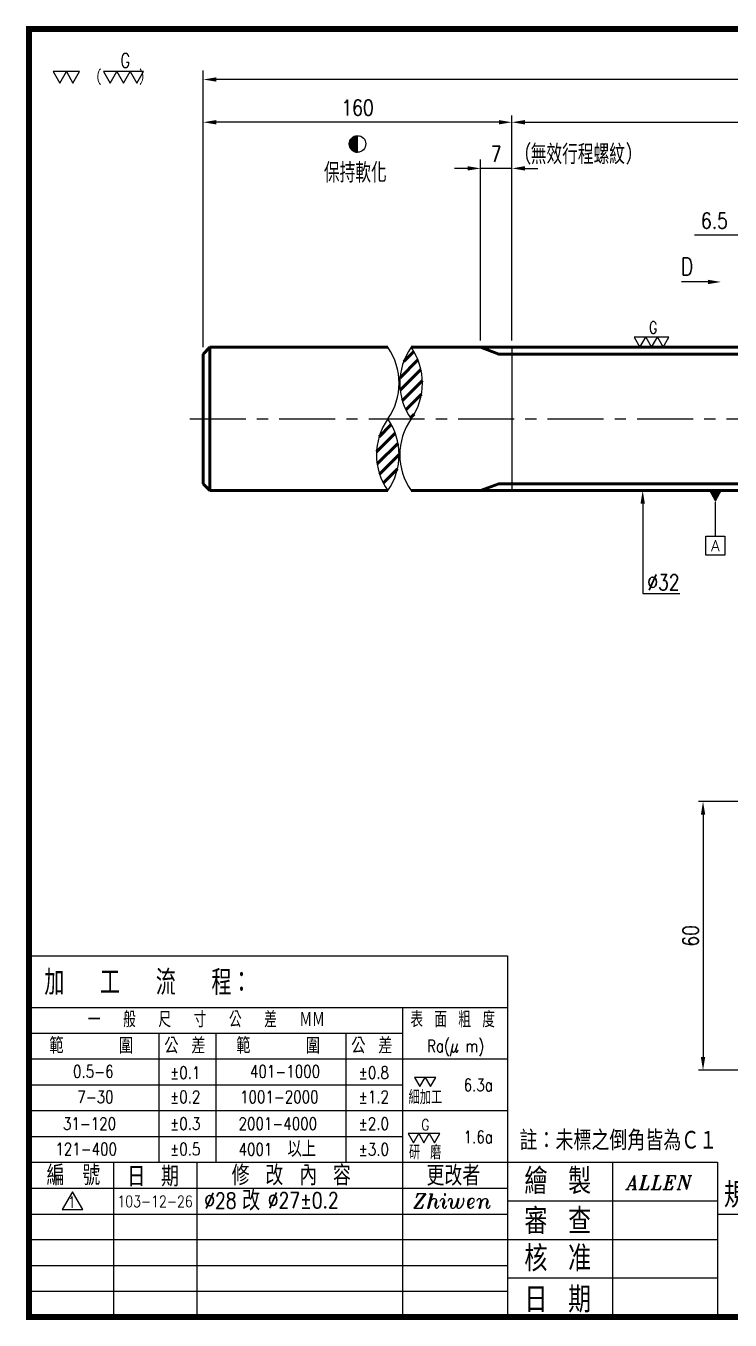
# Model space of a CAD drawing. Header units: millimetres. Extents: x 2300 to 2707, y 6 to 295.
# Drawn here: x 2299.5 to 2457, y 6.1 to 295.3 of the extents above; entities that cross this region are included whole.
import ezdxf
from ezdxf.enums import TextEntityAlignment as Align

# ---------------------------------------------------------------- set-up
doc = ezdxf.new("R2010")
doc.units = ezdxf.units.MM
doc.header["$LTSCALE"] = 10
doc.linetypes.add('CENTER', pattern=[2, 1.25, -0.25, 0.25, -0.25])
doc.layers.get('0').update_dxf_attribs({"linetype": 'CONTINUOUS'})
doc.layers.get('DEFPOINTS').update_dxf_attribs({"linetype": 'CONTINUOUS'})
doc.layers.add('14', color=4, linetype='CONTINUOUS')
doc.layers.add('AM_0', color=7, linetype='CONTINUOUS', lineweight=50)
doc.layers.add('AM_7', color=1, linetype='CENTER', lineweight=25)
doc.styles.add('ROMANC', font='romanc')
doc.styles.add('SIMPLEX', font='SIMPLEX.shx', dxfattribs={"width": 0.8, "height": 3.5, "bigfont": 'chineset.shx'})
doc.styles.get("Standard").update_dxf_attribs({"font": 'TXT', "width": 0.8, "bigfont": 'CHINESET'})
doc.styles.add('WW', font='ITALICT.SHX')
doc.dimstyles.new('STANDARD$0', dxfattribs={"dimscale": 0, "dimtxt": 3.9, "dimasz": 2.9, "dimexe": 2, "dimexo": 2, "dimgap": 2, "dimtad": 1, "dimdec": 3, "dimrnd": 0.0005, "dimdsep": 46, "dimtxsty": 'SIMPLEX', "dimcen": 0.09, "dimclrd": 6, "dimclre": 6, "dimclrt": 3, "dimadec": 1, "dimazin": 2, "dimtp": -0.1, "dimtm": 0.2, "dimtfac": 1, "dimtdec": 3, "dimtmove": 2, "dimatfit": 3, "dimfxl": 0, "dimtvp": 0.790698, "dimarcsym": 0})
pattern_1 = [(45, (-151.5582, -29.8632), (-1.4142136, 1.4142136), [])]

# ---------------------------------------------------------------- blocks, each defined once
blk = doc.blocks.new('*D16')
at = {"color": 6, "lineweight": -2}
for p, q in [((2339.17, 223.46), (2339.17, 285.3)), ((2671.17, 220.96), (2671.17, 285.3)), ((2668.27, 283.3), (2342.07, 283.3))]:
    blk.add_line(p, q, dxfattribs=at)
at = {"color": 6}
for points in [[(2342.07, 283.78), (2342.07, 282.82), (2339.17, 283.3)], [(2668.27, 283.78), (2668.27, 282.82), (2671.17, 283.3)]]:
    blk.add_solid(points, dxfattribs=at)
at = {"layer": 'DEFPOINTS', "color": 0}
for p in [(2339.17, 283.3), (2339.17, 221.96), (2671.17, 219.46)]:
    blk.add_point(p, dxfattribs=at)
at = {"color": 3, "insert": (2505.17, 286.55), "char_height": 3.5, "attachment_point": 5, "style": 'SIMPLEX'}
blk.add_mtext('1000', dxfattribs=at)
blk = doc.blocks.new('GOLD0')
at = {"color": 3}
for points in [[(-2.22, 3.84), (-6.65, 3.84), (-4.43, 0)], [(2.22, 3.84), (-2.22, 3.84), (0, 0)], [(6.65, 3.84), (2.22, 3.84), (4.43, 0)]]:
    blk.add_lwpolyline(points, close=True, dxfattribs=at)
at = {"color": 3, "style": 'SIMPLEX', "width": 0.8}
blk.add_text('G', height=4.62, dxfattribs=at).set_placement((-1.07, 7.55), align=Align.MIDDLE_LEFT)
blk = doc.blocks.new('g')
at = {"lineweight": 0, "xscale": 0.900000000000091, "yscale": 0.900000000000091, "zscale": 0.900000000000091}
blk.add_blockref('GOLD0', (0, 0), dxfattribs=at)
blk = doc.blocks.new('*D19')
at = {"color": 6, "lineweight": -2}
for p, q in [((2339.17, 223.46), (2339.17, 275.25)), ((2408.17, 224.96), (2408.17, 275.25)), ((2405.27, 273.75), (2342.07, 273.75))]:
    blk.add_line(p, q, dxfattribs=at)
at = {"color": 6}
for points in [[(2342.07, 274.23), (2342.07, 273.27), (2339.17, 273.75)], [(2405.27, 274.23), (2405.27, 273.27), (2408.17, 273.75)]]:
    blk.add_solid(points, dxfattribs=at)
at = {"layer": 'DEFPOINTS', "color": 0}
for p in [(2339.17, 273.75), (2408.17, 223.46), (2339.17, 221.96)]:
    blk.add_point(p, dxfattribs=at)
at = {"color": 3, "insert": (2373.67, 277), "char_height": 3.5, "attachment_point": 5, "style": 'SIMPLEX'}
blk.add_mtext('160', dxfattribs=at)
blk = doc.blocks.new('*D20')
at = {"color": 6, "lineweight": -2}
for p, q in [((2408.17, 224.96), (2408.17, 275.25)), ((2611.17, 223.46), (2611.17, 275.25)), ((2411.07, 273.75), (2608.27, 273.75))]:
    blk.add_line(p, q, dxfattribs=at)
at = {"color": 6}
for points in [[(2411.07, 274.23), (2411.07, 273.27), (2408.17, 273.75)], [(2608.27, 274.23), (2608.27, 273.27), (2611.17, 273.75)]]:
    blk.add_solid(points, dxfattribs=at)
at = {"layer": 'DEFPOINTS', "color": 0}
for p in [(2611.17, 273.75), (2408.17, 223.46), (2611.17, 221.96)]:
    blk.add_point(p, dxfattribs=at)
at = {"color": 3, "insert": (2509.67, 277), "char_height": 3.5, "attachment_point": 5, "style": 'SIMPLEX'}
blk.add_mtext('750', dxfattribs=at)
blk = doc.blocks.new('*D23')
at = {"color": 6, "lineweight": -2}
for p, q in [((2398.27, 263.44), (2395.37, 263.44)), ((2401.17, 224.96), (2401.17, 265.44)), ((2408.17, 263.44), (2401.17, 263.44)), ((2408.17, 224.96), (2408.17, 265.44)), ((2411.07, 263.44), (2413.97, 263.44))]:
    blk.add_line(p, q, dxfattribs=at)
at = {"color": 6}
for points in [[(2398.27, 263.93), (2398.27, 262.96), (2401.17, 263.44)], [(2411.07, 263.93), (2411.07, 262.96), (2408.17, 263.44)]]:
    blk.add_solid(points, dxfattribs=at)
at = {"layer": 'DEFPOINTS', "color": 0}
for p in [(2401.17, 263.44), (2401.17, 223.46), (2408.17, 223.46)]:
    blk.add_point(p, dxfattribs=at)
at = {"color": 3, "insert": (2404.67, 266.69), "char_height": 3.5, "attachment_point": 5, "style": 'SIMPLEX'}
blk.add_mtext('7', dxfattribs=at)
blk = doc.blocks.new('*X2')
at = {"color": 0}
for p, q in [((509.01, 87.8), (512.19, 87.8)), ((509.05, 87.85), (512.19, 87.85)), ((509.09, 87.9), (512.19, 87.9)), ((509.13, 87.95), (512.19, 87.95)), ((509.18, 88), (512.19, 88)), ((509.22, 88.05), (512.19, 88.05)), ((509.27, 88.1), (512.19, 88.1)), ((509.31, 88.15), (512.19, 88.15)), ((509.36, 88.2), (512.19, 88.2)), ((509.41, 88.25), (512.19, 88.25)), ((509.47, 88.3), (512.19, 88.3)), ((509.52, 88.35), (512.19, 88.35)), ((509.58, 88.4), (512.19, 88.4)), ((509.64, 88.45), (512.19, 88.45)), ((509.7, 88.5), (512.19, 88.5)), ((509.76, 88.55), (512.19, 88.55)), ((509.83, 88.6), (512.19, 88.6)), ((509.9, 88.65), (512.19, 88.65)), ((509.97, 88.7), (512.19, 88.7)), ((510.05, 88.75), (512.19, 88.75)), ((510.13, 88.8), (512.19, 88.8)), ((510.22, 88.85), (512.19, 88.85)), ((510.31, 88.9), (512.19, 88.9)), ((510.41, 88.95), (512.19, 88.95)), ((510.51, 89), (512.19, 89)), ((510.62, 89.05), (512.19, 89.05)), ((510.75, 89.1), (512.19, 89.1)), ((510.89, 89.15), (512.19, 89.15)), ((511.04, 89.2), (512.19, 89.2)), ((511.22, 89.25), (512.19, 89.25)), ((511.45, 89.3), (512.19, 89.3)), ((511.81, 89.35), (512.19, 89.35)), ((508.19, 85.6), (512.19, 85.6)), ((508.19, 85.55), (512.19, 85.55)), ((508.19, 85.5), (512.19, 85.5)), ((508.19, 85.45), (512.19, 85.45)), ((508.19, 85.4), (512.19, 85.4)), ((508.19, 85.35), (512.19, 85.35)), ((508.19, 85.3), (512.19, 85.3)), ((508.19, 85.25), (512.19, 85.25)), ((508.19, 85.2), (512.19, 85.2)), ((508.19, 85.15), (512.19, 85.15)), ((508.2, 85.7), (512.19, 85.7)), ((508.2, 85.65), (512.19, 85.65)), ((508.2, 85.1), (512.19, 85.1)), ((508.2, 85.05), (512.19, 85.05)), ((508.2, 85), (512.19, 85)), ((508.21, 85.8), (512.19, 85.8)), ((508.21, 85.75), (512.19, 85.75)), ((508.21, 84.95), (512.19, 84.95)), ((508.21, 84.9), (512.19, 84.9)), ((508.22, 85.9), (512.19, 85.9)), ((508.22, 85.85), (512.19, 85.85)), ((508.22, 84.85), (512.19, 84.85)), ((508.23, 85.95), (512.19, 85.95)), ((508.23, 84.8), (512.19, 84.8)), ((508.23, 84.75), (512.19, 84.75)), ((508.24, 86), (512.19, 86)), ((508.24, 84.7), (512.19, 84.7)), ((508.25, 86.1), (512.19, 86.1)), ((508.25, 86.05), (512.19, 86.05)), ((508.25, 84.65), (512.19, 84.65)), ((508.26, 86.15), (512.19, 86.15)), ((508.26, 84.6), (512.19, 84.6)), ((508.27, 86.2), (512.19, 86.2)), ((508.27, 84.55), (512.19, 84.55)), ((508.28, 84.5), (512.19, 84.5)), ((508.29, 86.25), (512.19, 86.25)), ((508.29, 84.45), (512.19, 84.45)), ((508.3, 86.3), (512.19, 86.3)), ((508.31, 86.35), (512.19, 86.35)), ((508.31, 84.4), (512.19, 84.4)), ((508.32, 86.4), (512.19, 86.4)), ((508.32, 84.35), (512.19, 84.35)), ((508.33, 84.3), (512.19, 84.3)), ((508.34, 86.45), (512.19, 86.45)), ((508.35, 86.5), (512.19, 86.5)), ((508.35, 84.25), (512.19, 84.25)), ((508.36, 84.2), (512.19, 84.2)), ((508.37, 86.55), (512.19, 86.55)), ((508.38, 86.6), (512.19, 86.6)), ((508.38, 84.15), (512.19, 84.15)), ((508.39, 84.1), (512.19, 84.1)), ((508.4, 86.65), (512.19, 86.65)), ((508.41, 84.05), (512.19, 84.05)), ((508.42, 86.7), (512.19, 86.7)), ((508.43, 86.75), (512.19, 86.75)), ((508.43, 84), (512.19, 84)), ((508.45, 86.8), (512.19, 86.8)), ((508.45, 83.95), (512.19, 83.95)), ((508.47, 86.85), (512.19, 86.85)), ((508.47, 83.9), (512.19, 83.9)), ((508.49, 86.9), (512.19, 86.9)), ((508.49, 83.85), (512.19, 83.85)), ((508.51, 86.95), (512.19, 86.95)), ((508.51, 83.8), (512.19, 83.8)), ((508.53, 83.75), (512.19, 83.75)), ((508.54, 87), (512.19, 87)), ((508.55, 83.7), (512.19, 83.7)), ((508.56, 87.05), (512.19, 87.05)), ((508.57, 83.65), (512.19, 83.65)), ((508.58, 87.1), (512.19, 87.1)), ((508.6, 83.6), (512.19, 83.6)), ((508.61, 87.15), (512.19, 87.15)), ((508.62, 83.55), (512.19, 83.55)), ((508.63, 87.2), (512.19, 87.2)), ((508.65, 83.5), (512.19, 83.5)), ((508.66, 87.25), (512.19, 87.25)), ((508.68, 87.3), (512.19, 87.3)), ((508.68, 83.45), (512.19, 83.45)), ((508.7, 83.4), (512.19, 83.4)), ((508.71, 87.35), (512.19, 87.35)), ((508.73, 83.35), (512.19, 83.35)), ((508.74, 87.4), (512.19, 87.4)), ((508.76, 83.3), (512.19, 83.3)), ((508.77, 87.45), (512.19, 87.45)), ((508.79, 83.25), (512.19, 83.25)), ((508.8, 87.5), (512.19, 87.5)), ((508.83, 87.55), (512.19, 87.55)), ((508.83, 83.2), (512.19, 83.2)), ((508.86, 83.15), (512.19, 83.15)), ((508.87, 87.6), (512.19, 87.6)), ((508.89, 83.1), (512.19, 83.1)), ((508.9, 87.65), (512.19, 87.65)), ((508.93, 83.05), (512.19, 83.05)), ((508.94, 87.7), (512.19, 87.7)), ((508.96, 83), (512.19, 83)), ((508.97, 87.75), (512.19, 87.75)), ((509, 82.95), (512.19, 82.95)), ((509.04, 82.9), (512.19, 82.9)), ((509.08, 82.85), (512.19, 82.85)), ((509.12, 82.8), (512.19, 82.8)), ((509.16, 82.75), (512.19, 82.75)), ((509.21, 82.7), (512.19, 82.7)), ((509.25, 82.65), (512.19, 82.65)), ((509.3, 82.6), (512.19, 82.6)), ((509.35, 82.55), (512.19, 82.55)), ((509.4, 82.5), (512.19, 82.5)), ((509.45, 82.45), (512.19, 82.45)), ((509.5, 82.4), (512.19, 82.4)), ((509.56, 82.35), (512.19, 82.35)), ((509.62, 82.3), (512.19, 82.3)), ((509.68, 82.25), (512.19, 82.25)), ((509.74, 82.2), (512.19, 82.2)), ((509.81, 82.15), (512.19, 82.15)), ((509.88, 82.1), (512.19, 82.1)), ((509.95, 82.05), (512.19, 82.05)), ((510.03, 82), (512.19, 82)), ((510.11, 81.95), (512.19, 81.95)), ((510.19, 81.9), (512.19, 81.9)), ((510.28, 81.85), (512.19, 81.85)), ((510.38, 81.8), (512.19, 81.8)), ((510.48, 81.75), (512.19, 81.75)), ((510.59, 81.7), (512.19, 81.7)), ((510.71, 81.65), (512.19, 81.65)), ((510.84, 81.6), (512.19, 81.6)), ((510.99, 81.55), (512.19, 81.55)), ((511.17, 81.5), (512.19, 81.5)), ((511.38, 81.45), (512.19, 81.45)), ((511.68, 81.4), (512.19, 81.4))]:
    blk.add_line(p, q, dxfattribs=at)
blk = doc.blocks.new('*D27')
at = {"color": 6, "lineweight": -2}
for p, q in [((2461.19, 121.97), (2449.9, 121.97)), ((2480.14, 121.97), (2468.57, 121.97)), ((2450.9, 119.07), (2450.9, 64.87)), ((2480.14, 61.97), (2449.9, 61.97))]:
    blk.add_line(p, q, dxfattribs=at)
at = {"color": 6}
for points in [[(2450.42, 119.07), (2451.39, 119.07), (2450.9, 121.97)], [(2450.42, 64.87), (2451.39, 64.87), (2450.9, 61.97)]]:
    blk.add_solid(points, dxfattribs=at)
at = {"layer": 'DEFPOINTS', "color": 0}
for p in [(2481.14, 121.97), (2450.9, 61.97), (2481.14, 61.97)]:
    blk.add_point(p, dxfattribs=at)
at = {"color": 3, "insert": (2448.15, 91.97), "char_height": 3.5, "attachment_point": 5, "rotation": 90, "style": 'SIMPLEX'}
blk.add_mtext('60', dxfattribs=at)
blk = doc.blocks.new('*D28')
at = {"color": 6, "lineweight": -2}
for p, q in [((2463.67, 245.38), (2463.67, 250.51)), ((2470.17, 215.01), (2470.17, 250.51)), ((2460.77, 248.51), (2449, 248.51)), ((2470.17, 248.51), (2463.67, 248.51)), ((2473.07, 248.51), (2473.93, 248.51))]:
    blk.add_line(p, q, dxfattribs=at)
at = {"color": 6}
for points in [[(2460.77, 248.99), (2460.77, 248.02), (2463.67, 248.51)], [(2473.07, 248.99), (2473.07, 248.02), (2470.17, 248.51)]]:
    blk.add_solid(points, dxfattribs=at)
at = {"layer": 'DEFPOINTS', "color": 0}
for p in [(2463.67, 248.51), (2463.67, 243.88), (2470.17, 213.51)]:
    blk.add_point(p, dxfattribs=at)
at = {"color": 3, "insert": (2453.44, 251.76), "char_height": 3.5, "attachment_point": 5, "style": 'SIMPLEX'}
blk.add_mtext('6.5', dxfattribs=at)

msp = doc.modelspace()

# ---------------------------------------------------------------- hatches: boundary and pattern name
at = {"layer": 'AM_0'}
h = msp.add_hatch(dxfattribs=at)
h.set_pattern_fill('_U', color=4, scale=2, angle=45, style=0, pattern_type=0)
h.set_pattern_definition(pattern_1)
edge = h.paths.add_edge_path()
edge.add_arc((2374.3254, 215.4639), 13.8674, 324.767849, 395.232151)
edge.add_arc((2396.9798, 215.4639), 13.8674, 144.767849, 215.232151)
h = msp.add_hatch(dxfattribs=at)
h.set_pattern_fill('_U', color=4, scale=2, angle=45, style=0, pattern_type=0)
h.set_pattern_definition(pattern_1)
edge = h.paths.add_edge_path()
edge.add_arc((2369.0999, 199.4639), 13.8674, 324.767849, 395.232151)
edge.add_arc((2391.7543, 199.4639), 13.8674, 144.767849, 215.232151)

# ---------------------------------------------------------------- linework, layer by layer
for p, q in [((2373.67, 267.0583), (2373.67, 270.7489)), ((2408.17, 223.4639), (2408.17, 191.4639))]:
    msp.add_line(p, q)
at = {"color": 6}
for p, q in [((2452.0123, 238.066), (2446.0718, 238.066)), ((2437.4161, 188.5639), (2437.4161, 168.4966)), ((2437.4161, 168.4966), (2445.7332, 168.4966))]:
    msp.add_line(p, q, dxfattribs=at)
at = {"color": 3}
for p, q in [((2300.207, 87.5252), (2407.179, 87.5252)), ((2407.179, 87.5252), (2407.179, 6.7929)), ((2300.2066, 75.9922), (2407.179, 75.9922)), ((2383.742, 75.9922), (2383.742, 6.7929)), ((2300.2066, 70.2256), (2383.742, 70.2256)), ((2329.2994, 41.3926), (2329.2994, 70.2256)), ((2341.9743, 70.2256), (2341.9743, 41.3926)), ((2371.0554, 70.2256), (2371.0554, 41.3926)), ((2300.2066, 64.459), (2407.179, 64.459)), ((2300.2066, 58.6924), (2383.742, 58.6924)), ((2300.2066, 52.9258), (2407.179, 52.9258)), ((2300.2066, 47.1592), (2383.742, 47.1592)), ((2300.2066, 41.3926), (2454.1626, 41.3926)), ((2319.1492, 41.3926), (2319.1492, 6.4487)), ((2337.7258, 41.3926), (2337.7258, 6.4487)), ((2430.6708, 41.3926), (2430.6708, 6.7929)), ((2454.1626, 41.3926), (2454.1626, 6.7929)), ((2300.2066, 35.626), (2407.179, 35.626)), ((2407.179, 32.7789), (2454.1626, 32.7789)), ((2300.2066, 29.7983), (2407.179, 29.7983)), ((2454.1626, 29.7983), (2706.4667, 29.7983)), ((2300.2066, 24.0927), (2454.1626, 24.0927)), ((2300.2066, 18.3261), (2407.179, 18.3261)), ((2407.179, 15.5516), (2454.1626, 15.5516)), ((2300.2066, 12.5595), (2407.179, 12.5595))]:
    msp.add_line(p, q, dxfattribs=at)
msp.add_lwpolyline([(2300.2066, 6.7929, 1.3507, 1.3507, 0), (2706.4667, 6.7929, 1.3507, 1.3507, 0), (2706.4667, 294.6038, 1.3507, 1.3507, 0), (2300.2066, 294.6038, 1.3507, 1.3507, 0)], format="xyseb", close=True)
for points in [[(2308.5764, 285.0627), (2305.6066, 285.0627), (2307.0915, 282.4907)], [(2311.5463, 285.0627), (2308.5764, 285.0627), (2310.0614, 282.4907)], [(2319.8673, 285.0627), (2316.8974, 285.0627), (2318.3824, 282.4907)], [(2322.8371, 285.0627), (2319.8673, 285.0627), (2321.3522, 282.4907)], [(2325.807, 285.0627), (2322.8371, 285.0627), (2324.322, 282.4907)], [(2388.7822, 60.3464), (2386.4063, 60.3464), (2387.5943, 58.2889)], [(2391.1581, 60.3464), (2388.7822, 60.3464), (2389.9701, 58.2889)], [(2387.3384, 47.7755), (2384.9625, 47.7755), (2386.1505, 45.718)], [(2389.7143, 47.7755), (2387.3384, 47.7755), (2388.5263, 45.718)], [(2392.0902, 47.7755), (2389.7143, 47.7755), (2390.9022, 45.718)], [(2312.2536, 30.8272), (2309.9571, 34.8048), (2307.6607, 30.8272)]]:
    msp.add_lwpolyline(points, close=True, dxfattribs=at)
msp.add_circle((2373.67, 268.9036), 1.8453)
for centre, start, end in [((2369.0999, 215.4639), 324.767849, 35.232151), ((2396.9798, 215.4639), 144.767849, 215.232151), ((2374.3254, 215.4639), 324.767849, 35.232151), ((2391.7543, 199.4639), 144.767849, 215.232151), ((2369.0999, 199.4639), 324.767849, 35.232151), ((2396.9798, 199.4639), 144.767849, 215.232151)]:
    msp.add_arc(centre, 13.8674, start, end)
at = {"color": 6}
for points in [[(2452.0123, 238.5494), (2452.0123, 237.5827), (2454.9123, 238.066)], [(2436.9328, 188.5639), (2437.8994, 188.5639), (2437.4161, 191.4639)]]:
    msp.add_solid(points, dxfattribs=at)
at = {"layer": '14'}
msp.add_line((2453.67, 181.2845), (2453.67, 188.8477), dxfattribs=at)
msp.add_lwpolyline([(2453.67, 188.8477, 0, 2.85, 0), (2453.67, 191.4639, 2.85, 2.85, 0)], format="xyseb", dxfattribs=at)
msp.add_lwpolyline([(2451.5325, 177.0095), (2451.5325, 181.2845), (2455.8075, 181.2845), (2455.8075, 177.0095)], close=True, dxfattribs=at)
at = {"layer": 'AM_0'}
for p, q in [((2340.67, 223.4639), (2339.17, 221.9639)), ((2340.67, 223.4639), (2340.67, 191.4639)), ((2380.4271, 223.4639), (2340.67, 223.4639)), ((2463.67, 223.4639), (2385.6526, 223.4639)), ((2339.17, 221.9639), (2339.17, 192.9639)), ((2340.67, 191.4639), (2339.17, 192.9639)), ((2340.67, 191.4639), (2380.4271, 191.4639)), ((2385.6526, 191.4639), (2463.67, 191.4639))]:
    msp.add_line(p, q, dxfattribs=at)
at = {"layer": 'AM_0', "color": 4}
for p, q in [((2405.2912, 221.9639), (2401.17, 223.4639)), ((2405.2912, 221.9639), (2463.67, 221.9639)), ((2405.2912, 192.9639), (2401.17, 191.4639)), ((2405.2912, 192.9639), (2463.67, 192.9639))]:
    msp.add_line(p, q, dxfattribs=at)
at = {"layer": 'AM_7'}
msp.add_line((2336.17, 207.4639), (2674.17, 207.4639), dxfattribs=at)

# ---------------------------------------------------------------- block references
at = {"xscale": 0.4613291157758397, "yscale": 0.4613291157758397, "zscale": 0.4613291157758397}
msp.add_blockref('*X2', (2137.3833, 229.521), dxfattribs=at)
at = {"lineweight": 0, "xscale": 0.6499999999999986, "yscale": 0.6499999999999986, "zscale": 0.6499999999999986}
msp.add_blockref('g', (2439.397, 223.4639), dxfattribs=at)

# ---------------------------------------------------------------- texts
at = {"color": 3, "style": 'SIMPLEX', "width": 0.8}
for s, height, p in [('G', 3.0974, (2320.6353, 287.5473)), ('(      )', 2.32693, (2315.3076, 284.0913)), ('G', 2.4779, (2387.9528, 49.7633))]:
    msp.add_text(s, height=height, dxfattribs=at).set_placement(p, align=Align.MIDDLE_LEFT)
at = {"color": 3}
for s, height, width, p in [('加  工  流  程：', 5.593271, 0.8, (2303.6674, 78.7544)), ('一  般  尺  寸  公  差  ＭＭ', 3.539624, 0.8, (2313.4044, 71.5267)), ('表 面 粗 度', 3.53962, 0.8, (2385.491, 71.5267)), ('範    圍', 3.54284, 0.9, (2304.76, 65.6681)), ('公 差', 3.54284, 0.9, (2330.4728, 65.6681)), ('範    圍', 3.54284, 0.9, (2346.5451, 65.6681)), ('公 差', 3.54284, 0.9, (2372.2579, 65.6681)), ('細加工', 3.13224, 0.8, (2385.0812, 54.3248)), ('以上', 3.54284, 0.9, (2358.0103, 42.6017)), ('註：未標之倒角皆為Ｃ１', 4.463447, 0.9, (2409.8806, 44.0218)), ('研 磨', 3.13224, 0.8, (2385.1649, 42.0678)), ('編\u3000號^J', 4.43734, 0.9, (2304.1578, 36.2461)), ('日 期', 4.43734, 0.9, (2322.209, 35.9778)), ('修 改 內 容', 4.43734, 0.9, (2345.5271, 36.2402)), ('更改者', 4.43734, 0.9, (2389.0958, 36.1726)), ('繪 製', 5.74245, 0.9, (2410.9647, 34.2681)), ('改', 4.5, 0.9, (2347.8591, 30.6149)), ('規格', 5.66135, 0.9, (2455.5583, 31.2179)), ('審 查', 5.74245, 0.9, (2410.9647, 25.3441)), ('核 准', 5.74245, 0.9, (2410.9647, 17.0011)), ('日 期', 5.74245, 0.9, (2410.9547, 7.8252))]:
    msp.add_text(s, height=height, dxfattribs=dict(at, width=width)).set_placement(p)
at = {"color": 3, "style": 'SIMPLEX', "width": 0.8}
for s, p in [('Ra(μ m)', (2389.2097, 65.984)), ('0.5-6', (2310.0773, 60.2967)), ('%%p0.1', (2331.7513, 60.0384)), ('401-1000', (2349.6369, 60.2967)), ('%%p0.8', (2373.9037, 60.0384)), ('6.3a', (2397.3956, 57.2665)), ('7-30', (2311.0208, 54.6142)), ('%%p0.2', (2331.7513, 54.6142)), ('1001-2000', (2347.4037, 54.6142)), ('%%p1.2', (2373.9037, 54.6142)), ('31-120', (2307.8128, 48.6441)), ('%%p0.3', (2331.7513, 48.6441)), ('2001-4000', (2347.0812, 48.6441)), ('%%p2.0', (2373.9037, 48.6441)), ('1.6a', (2397.3956, 45.6493)), ('121-400', (2306.1251, 42.9496)), ('%%p0.5', (2331.7513, 42.9496)), ('4001', (2347.0812, 42.8775)), ('%%p3.0', (2373.9037, 42.8775))]:
    msp.add_text(s, height=2.75218, dxfattribs=at).set_placement(p)
at = {"color": 3, "style": 'WW'}
for s, p in [('ALLEN', (2433.8539, 36.8407)), ('Zhiwen', (2386.0888, 32.7328))]:
    msp.add_text(s, height=3.14505, dxfattribs=at).set_placement(p, align=Align.MIDDLE_LEFT)
at = {"char_height": 3.1688, "attachment_point": 7, "style": 'SIMPLEX'}
for s, insert in [('(', (2410.9834, 264.3638)), (')', (2433.5558, 264.3638))]:
    msp.add_mtext(s, dxfattribs=dict(at, insert=insert))
at = {"char_height": 4.3875, "attachment_point": 7}
for s, insert in [('無效行程螺紋', (2412.3916, 264.3638)), ('保持軟化', (2366.1551, 260.2554))]:
    msp.add_mtext(s, dxfattribs=dict(at, insert=insert))
at = {"color": 3, "style": 'SIMPLEX'}
for s, insert, char_height, attachment_point in [('D', (2448.7303, 239.566), 3.9, 9), ('%%c32', (2442.0439, 170.9746), 3.5, 5), ('1', (2309.8044, 32.48), 2.5578, 5), ('103-12-26', (2328.4141, 32.6411), 2.55785, 5), ('%%C28', (2343.0151, 32.8124), 3.5, 5), ('%%C27%%P0.2', (2361.5305, 32.8839), 3.5, 5)]:
    msp.add_mtext(s, dxfattribs=dict(at, insert=insert, char_height=char_height, attachment_point=attachment_point))
at = {"layer": '14', "style": 'ROMANC'}
msp.add_text('A', height=2.4937, dxfattribs=at).set_placement((2453.67, 179.147), align=Align.MIDDLE)

# ---------------------------------------------------------------- dimensions: what is measured, and where the dimension line sits
for base, p1, text, override, picture, middle in [((2339.17, 283.299), (2671.17, 219.4639), '1000', {"dimscale": 1, "dimexo": 1.5, "dimgap": 1.5, "dimrnd": 0, "dimcen": 0, "dimadec": 3, "dimtmove": 0}, '*D16', (2505.17, 286.549)), ((2339.17, 273.7489), (2408.17, 223.4639), '160', {"dimscale": 1, "dimtxt": 3.9, "dimasz": 2.9, "dimexe": 1.5, "dimexo": 1.5, "dimgap": 1.5, "dimrnd": 0, "dimcen": 0, "dimadec": 3, "dimtmove": 0}, '*D19', (2373.67, 276.9989))]:
    dim = msp.add_linear_dim(base=base, p1=p1, p2=(2339.17, 221.9639), angle=180, text=text, dimstyle='STANDARD$0', override=override)
    dim.commit()
    dim.dimension.update_dxf_attribs({"geometry": picture, "text_midpoint": middle})
dim = msp.add_linear_dim(base=(2611.17, 273.7489), p1=(2408.17, 223.4639), p2=(2611.17, 221.9639), text='750', dimstyle='STANDARD$0', override={"dimscale": 1, "dimtxt": 3.9, "dimasz": 2.9, "dimexe": 1.5, "dimexo": 1.5, "dimgap": 1.5, "dimrnd": 0, "dimcen": 0, "dimadec": 3, "dimtmove": 0})
dim.commit()
dim.dimension.update_dxf_attribs({"geometry": '*D20', "text_midpoint": (2509.67, 276.9989)})
for base, p1, p2, override, picture, middle in [((2401.17, 263.4442), (2408.17, 223.4639), (2401.17, 223.4639), {"dimscale": 1, "dimexo": 1.5, "dimgap": 1.5, "dimrnd": 0, "dimcen": 0, "dimadec": 3, "dimtmove": 0}, '*D23', (2404.67, 266.6942)), ((2463.67, 248.5069), (2470.17, 213.505), (2463.67, 243.8779), {"dimscale": 1, "dimexo": 1.5, "dimgap": 1.5, "dimrnd": 0, "dimcen": 0, "dimadec": 3, "dimtmove": 0, "dimarcsym": 1}, '*D28', (2453.4367, 251.7569))]:
    dim = msp.add_linear_dim(base=base, p1=p1, p2=p2, dimstyle='STANDARD$0', override=override)
    dim.commit()
    dim.dimension.update_dxf_attribs({"geometry": picture, "text_midpoint": middle})
dim = msp.add_linear_dim(base=(2450.9048, 61.9678), p1=(2481.1392, 121.9678), p2=(2481.1392, 61.9678), angle=90, dimstyle='STANDARD$0', override={"dimscale": 1, "dimexe": 1, "dimexo": 1, "dimgap": 1, "dimtp": -0.009, "dimtm": -0.025, "dimtfac": 0.744186, "dimtix": 1})
dim.commit()
dim.dimension.update_dxf_attribs({"geometry": '*D27', "text_midpoint": (2448.1548, 91.9678)})

doc.saveas('drawing.dxf')
